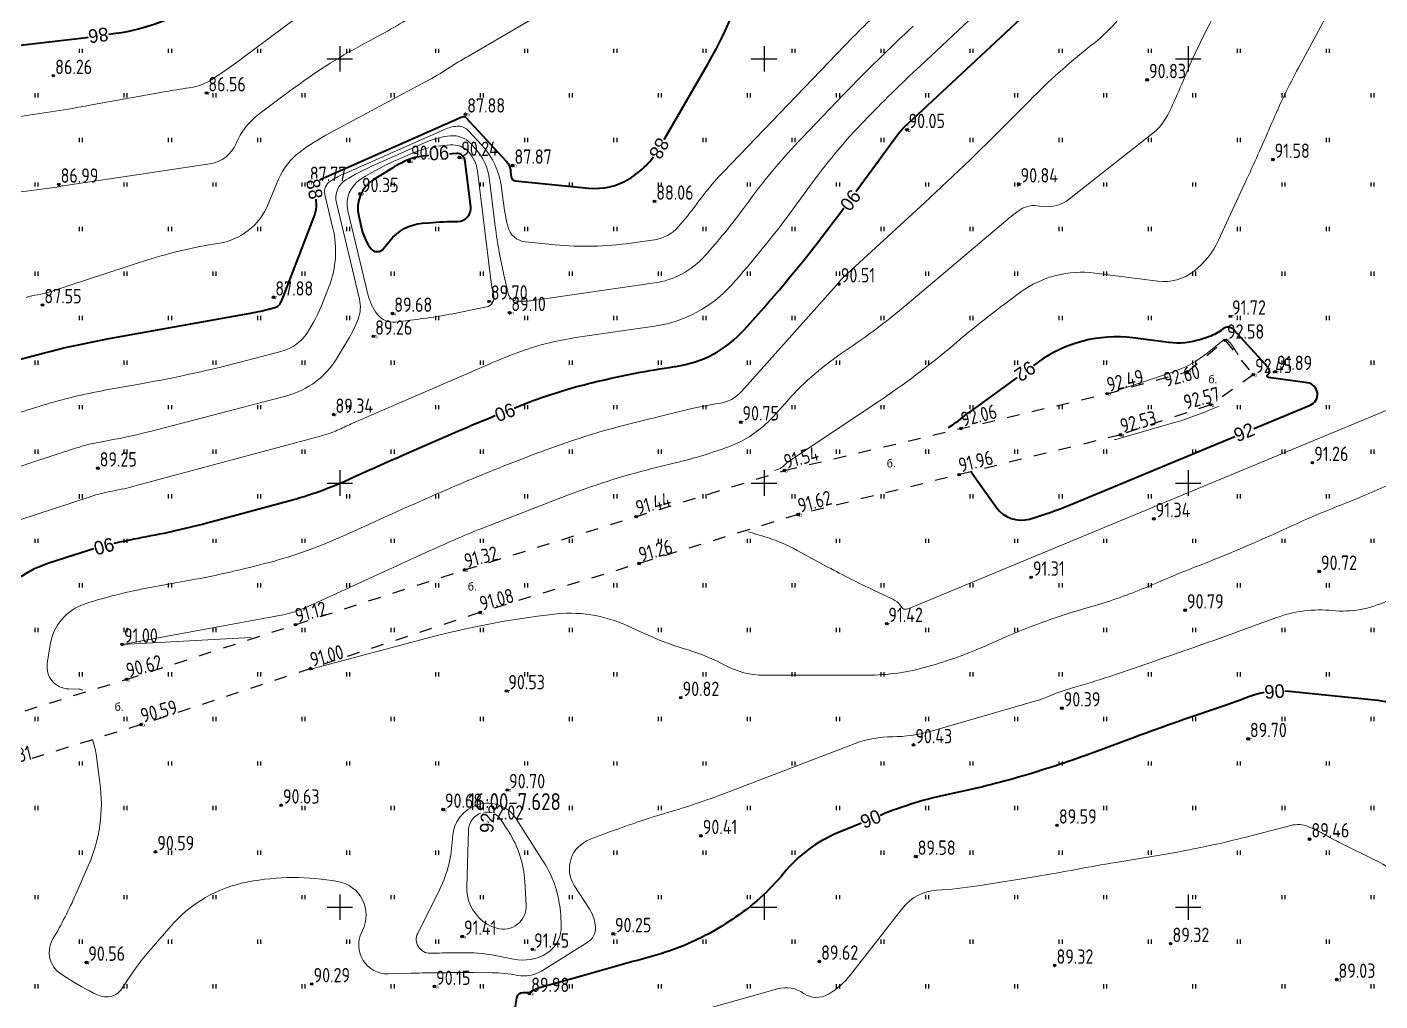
# Model space of a CAD drawing. Header units: metres. Extents: x 2284092 to 2335310, y 454860 to 483236.
# Drawn here: x 2284813.1 to 2284972.6, y 455289 to 455403.7 of the extents above; entities that cross this region are included whole.
import ezdxf
from ezdxf.enums import TextEntityAlignment as Align

# ---------------------------------------------------------------- set-up
doc = ezdxf.new("R2010")
doc.units = ezdxf.units.M
doc.header["$PDMODE"] = 32
doc.header["$PDSIZE"] = 0.3
doc.linetypes.add('ЛИНИЯ_1.5-1.5', pattern=[3, 1.5, -1.5])
for name, color, linetype in [('0 @ 0.5', 7, 'Continuous'), ('Eg.14_Ограждения', 7, 'Continuous'), ('Eg.14_Ограждения1', 7, 'Continuous'), ('LABELS', 254, 'Continuous'), ('P', 94, 'Continuous'), ('Pr', 7, 'Continuous'), ('T', 7, 'Continuous'), ('КОД', 7, 'Continuous')]:
    doc.layers.add(name, color=color, linetype=linetype)
doc.styles.add('pragmai.shx2', font='pragmai.shx', dxfattribs={"height": 1.6})
doc.styles.get("Standard").update_dxf_attribs({"font": 'eskdu.shx'})
doc.styles.add('БСАМ курсив малоконтрасный (Бм-431)', font='bm431.ttf')
doc.linetypes.add('ЛИНИЯ_СВЯЗИ', pattern='A,4.5,[133,ltypeshp.shx,S=0.2,R=0,X=-0.2,Y=0],1e-05,[133,ltypeshp.shx,S=0.15,R=0,X=-0.15,Y=0],1e-05,[133,ltypeshp.shx,S=0.1,R=0,X=-0.1,Y=0],1e-05,[133,ltypeshp.shx,S=0.05,R=0,X=-0.05,Y=0],4.5,-2', length=11.00003)

# ---------------------------------------------------------------- blocks, each defined once
blk = doc.blocks.new('Крест сетки')
at = {"color": 72, "linetype": 'Continuous'}
for p, q in [((-3, 0), (3, 0)), ((0, 3), (0, -3))]:
    blk.add_line(p, q, dxfattribs=at)
blk = doc.blocks.new('Штриховка Луговая растительность')
at = {"color": 3, "linetype": 'Continuous'}
for p, q in [((-0.4, 1), (-0.4, 0)), ((0.4, 0), (0.4, 1))]:
    blk.add_line(p, q, dxfattribs=at)

msp = doc.modelspace()

# ---------------------------------------------------------------- linework, layer by layer
at = {"linetype": 'ЛИНИЯ_1.5-1.5', "elevation": 92.58}
msp.add_lwpolyline([(2284954.36, 455366.82), (2284957.67, 455362.77), (2284952.64, 455359.23), (2284942.01, 455355.68), (2284904.02, 455346.29), (2284866.51, 455334.74), (2284826.56, 455321.53), (2284809.7, 455316.29), (2284780.85, 455309.25), (2284780.82, 455314.11), (2284807.15, 455321.4), (2284824.85, 455326.86), (2284864.7, 455339.76), (2284902.39, 455351.47), (2284940.43, 455360.53), (2284949.91, 455363.12), (2284954.36, 455366.82)], dxfattribs=at)
at = {"layer": 'Eg.14_Ограждения', "color": 42, "linetype": 'Continuous', "lineweight": 15, "ltscale": 0.5, "flags": 128}
for points, elevation in [([(2284993.12, 455527.16, 0), (2284998.27, 455531.3)], 85), ([(2285181.37, 455628.72, 0), (2285184.82, 455627.52)], 89.5), ([(2284773.48, 455375.5, 0), (2284774.12, 455375.55)], 86.5), ([(2284812.3, 455393.2, 0.009578), (2284820.54, 455394.52), (2284829.27, 455396.1, -0.009845), (2284832.24, 455396.58), (2284832.24, 455396.58, 0.112311), (2284834.99, 455397.62), (2284835.37, 455397.88, 0.014242), (2284838.6, 455400.15), (2284848.09, 455407.27, -0.03813)], 86.5), ([(2284819.69, 455325.59, 0.118734), (2284819.26, 455325.71), (2284818.02, 455325.74, -0.452097), (2284815.51, 455328.73), (2284815.84, 455330.91, -0.28309), (2284819.96, 455335.76), (2284819.96, 455335.76, -0.033681), (2284827.2, 455337.6), (2284832.36, 455338.54, 0.020404), (2284841.7, 455340.65), (2284841.7, 455340.65, 0.041313), (2284850.69, 455343.89), (2284854.15, 455345.46, -0.004458), (2284862.48, 455349.17), (2284862.48, 455349.17, -0.010529), (2284870.92, 455352.63), (2284872.79, 455353.35, -0.032453), (2284885.29, 455357.26), (2284891.5, 455358.77, -0.023836), (2284894.69, 455359.38), (2284894.69, 455359.38, 0.176417), (2284897.38, 455360.82), (2284908.5, 455373.27, 0.02369), (2284908.91, 455373.76), (2284908.91, 455373.76, -0.048309), (2284909.33, 455374.23), (2284918.91, 455383.04, 0.012382), (2284929.48, 455393.23), (2284931.32, 455395.1, -0.030358), (2284938.33, 455401.4), (2284938.91, 455401.86, 0.096593), (2284943.97, 455407.78)], 90.5), ([(2284802.72, 455383.08), (2284816.63, 455384.88, 0.046789), (2284817.01, 455384.97), (2284817.01, 455384.97, -0.042318), (2284817.38, 455385.05), (2284834.67, 455387.62, 0.263118), (2284837.77, 455390.03), (2284837.77, 455390.03, -0.133949), (2284840.45, 455393.47), (2284844.22, 455396.29, -0.03813), (2284852.67, 455401.68), (2284854.14, 455402.47, 0.020677), (2284859.92, 455405.87)], 87), ([(2284803.93, 455342.95), (2284820.57, 455348.39, -0.033682), (2284823.21, 455349.06), (2284823.21, 455349.06, 0.020404), (2284825.88, 455349.66), (2284847.98, 455355.61, 0.041312), (2284849.69, 455356.22), (2284849.69, 455356.22, -0.004458), (2284851.34, 455356.96), (2284867.34, 455363.91, -0.01053), (2284870.79, 455365.32), (2284870.79, 455365.32, -0.032453), (2284874.34, 455366.43), (2284874.54, 455366.48, -0.023836), (2284878.59, 455367.26), (2284887.07, 455368.48, 0.176418), (2284896.19, 455373.37), (2284896.19, 455373.37, 0.023689), (2284903.12, 455381.9), (2284905.8, 455385.55, -0.032814), (2284911.79, 455392.65), (2284911.79, 455392.65, -0.01356), (2284918.43, 455399.19), (2284925.41, 455405.69, 0.1192)], 89.5), ([(2284813, 455371.88, -0.049042), (2284814.4, 455372.2), (2284814.4, 455372.2, 0.046788), (2284815.8, 455372.52), (2284827.22, 455376.25, -0.042317), (2284835.61, 455378.23), (2284835.61, 455378.23, 0.263118), (2284841.55, 455382.86), (2284842.78, 455385.81, -0.13395), (2284845.26, 455389), (2284845.26, 455389, -0.03813), (2284848.79, 455391.25), (2284860.2, 455397.35, 0.020678), (2284862.69, 455398.82), (2284862.69, 455398.82, -0.011798), (2284865.16, 455400.33), (2284875.65, 455406.43, 0.31736)], 87.5), ([(2284953.46, 455405.79, 0.027247), (2284950.05, 455398.92), (2284949.24, 455397.01, -0.00697), (2284947.79, 455393.78), (2284947.79, 455393.78, -0.118206), (2284945.65, 455391.07), (2284936.01, 455383.48, -0.201005), (2284932.82, 455382.6), (2284932.21, 455382.68, 0.190754), (2284930.08, 455382.14), (2284930.08, 455382.14, 0.018614), (2284928.23, 455380.68), (2284916.83, 455371.05, -0.028377), (2284909.58, 455365.59), (2284909.58, 455365.59, 0.062118), (2284902.75, 455359.7), (2284901.02, 455357.78, -0.121743), (2284895.83, 455354.28), (2284895.83, 455354.28, -0.028411), (2284889.68, 455352.41), (2284887.46, 455351.87, 0.032453), (2284876.96, 455348.59), (2284867.13, 455344.8, 0.010529), (2284863.83, 455343.45), (2284863.83, 455343.45, 0.004458), (2284860.57, 455341.99), (2284845.89, 455335.3, -0.041312), (2284844.2, 455334.69), (2284844.2, 455334.69, -0.020405), (2284842.44, 455334.29), (2284824.35, 455330.98, 0.399823), (2284824.34, 455330.98), (2284824.34, 455330.98, 0.39137), (2284824.35, 455330.97), (2284839.5, 455331.78, -0.012203), (2284839.55, 455331.78, -0.012203)], 91), ([(2284967.19, 455406.73), (2284963, 455398.95, 0.022066), (2284959.86, 455392.44), (2284959.86, 455392.44, -0.00697), (2284956.91, 455385.84), (2284953.57, 455378.62, -0.118206), (2284950.69, 455374.97), (2284950.69, 455374.97, -0.201005), (2284946.43, 455373.8), (2284938.98, 455374.75, 0.190754), (2284930.27, 455372.52), (2284930.27, 455372.52, 0.018614), (2284922.67, 455366.57), (2284922.18, 455366.15, -0.028377), (2284913.46, 455359.59), (2284903, 455352.62, 0.062118), (2284902.38, 455352.08), (2284902.38, 455352.08, -0.121743), (2284901.72, 455351.64), (2284901.24, 455351.46)], 91.5), ([(2284794.32, 455346.05), (2284816.9, 455353.48, -0.005056), (2284819.29, 455354.24), (2284819.29, 455354.24, -0.030004), (2284821.73, 455354.83), (2284822.89, 455355.04, 0.019422), (2284827.64, 455356.09), (2284843.74, 455360.29, 0.19676), (2284849.66, 455364.74), (2284851.08, 455367.11, 0.042705), (2284852.15, 455369.32), (2284852.15, 455369.32, 0.151774), (2284852.31, 455371.66), (2284849.59, 455383.04, -0.323984), (2284850.69, 455385.72), (2284850.69, 455385.72, -0.034168), (2284853.85, 455387.38), (2284860.33, 455390.24, -0.083173), (2284863.05, 455390.93), (2284863.05, 455390.93, -0.2318), (2284865.42, 455390.01), (2284865.92, 455389.46, -0.156799), (2284867.64, 455385.74), (2284868.27, 455380.6, 0.026405), (2284869.33, 455374.54), (2284869.84, 455372.35, 0.321851), (2284870.86, 455371.45), (2284870.86, 455371.45, 0.060328), (2284872.52, 455371.49), (2284887.07, 455373.58, 0.176418), (2284893.03, 455376.77), (2284893.03, 455376.77, 0.023689), (2284897.56, 455382.35), (2284898.27, 455383.32, -0.032814), (2284904.44, 455390.64), (2284909.42, 455395.82, -0.01356), (2284917.59, 455403.86)], 89), ([(2284807.87, 455356.9, -0.005056), (2284815, 455359.17), (2284815, 455359.17, -0.030004), (2284822.26, 455360.93), (2284826.58, 455361.7, 0.019422), (2284839.01, 455364.44), (2284843.04, 455365.49, 0.196761), (2284846.31, 455367.94), (2284846.31, 455367.94, 0.042705), (2284848.23, 455371.9), (2284848.73, 455373.19, 0.151774), (2284849.18, 455380.02), (2284848.23, 455384, -0.323984), (2284848.89, 455385.59), (2284848.89, 455385.59, -0.034168), (2284850.76, 455386.57), (2284862.32, 455391.68, -0.083173), (2284863.83, 455392.06), (2284863.83, 455392.06, -0.2318), (2284865.14, 455391.55), (2284866.74, 455389.81, -0.156799), (2284869.05, 455384.8), (2284869.2, 455383.63, 0.026404), (2284869.79, 455380.26), (2284869.79, 455380.26, 0.321852), (2284871.88, 455378.42), (2284875.37, 455378.08, 0.060328), (2284884.29, 455378.28), (2284887.07, 455378.68, 0.176417), (2284889.87, 455380.18), (2284889.87, 455380.18, 0.02369), (2284892, 455382.8), (2284892.33, 455383.26, -0.032814), (2284895.23, 455386.7), (2284910.48, 455402.54, -0.01356), (2284913.13, 455405.16)], 88.5), ([(2284941.63, 455360.88, -0.028408), (2284941.76, 455360.94), (2284948.04, 455363.03, 0.091459), (2284952.44, 455365.47), (2284954.04, 455366.78, -0.39957), (2284954.75, 455366.73), (2284954.75, 455366.73, -0.039545), (2284955.35, 455365.96), (2284955.9, 455365.12)], 92.5), ([(2284898.17, 455344.24, -0.002543), (2284899.87, 455343.74), (2284899.87, 455343.74, -0.051425), (2284903.91, 455342.06), (2284907.53, 455340.1, 0.014292), (2284912.97, 455337.35), (2284915.17, 455336.32, -0.129026), (2284916.09, 455335.55), (2284916.25, 455335.33, 0.317971), (2284916.79, 455335.14), (2284916.79, 455335.14, 0.028558), (2284917.46, 455335.37), (2284981.19, 455361.81, 0.765072)], 91.5), ([(2284953.67, 455359.06), (2284952.49, 455358.57, -0.028557), (2284948.13, 455357.05), (2284941.48, 455355.15, -0.139637), (2284941.31, 455355.14)], 92.5), ([(2284846.76, 455328, -0.338624), (2284846.86, 455328.13), (2284860.74, 455331.82, -0.03221), (2284873.31, 455334.3), (2284875.02, 455334.52, -0.142245), (2284883.92, 455333.16), (2284885.72, 455332.33, 0.035988), (2284890.76, 455330.41), (2284891.05, 455330.32, -0.051425), (2284895.45, 455328.5), (2284895.45, 455328.5, 0.124606), (2284899.96, 455327.35), (2284912.13, 455327.35, 0.070335), (2284919.32, 455328.36), (2284919.32, 455328.36, 0.03355), (2284926.21, 455330.85), (2284928.08, 455331.68, -0.032278), (2284937.54, 455335.13), (2284939.32, 455335.66, 0.030491), (2284945.31, 455337.82), (2284945.31, 455337.82, -0.007928), (2284951.21, 455340.26), (2284952.42, 455340.73, 0.013549), (2284960.69, 455344.26), (2284962.14, 455344.92, -0.014276), (2284967.99, 455347.4), (2284967.99, 455347.4, 0.013753), (2284973.83, 455349.88)], 91), ([(2284973.43, 455336.11, -0.13856), (2284967.01, 455334.97), (2284967.01, 455334.97, 0.113299), (2284960.46, 455334.15), (2284957.64, 455333.12, -0.005165), (2284945.59, 455328.86), (2284941.3, 455327.4, -0.011005), (2284936.89, 455326), (2284935.62, 455325.62, 0.032278), (2284933.77, 455324.95), (2284933.77, 455324.95, -0.03355), (2284931.92, 455324.28), (2284919.6, 455320.73, -0.070336), (2284915.13, 455320.1), (2284915.13, 455320.1, 0.091544), (2284910.73, 455319.29), (2284895.32, 455313.4, -0.019858), (2284888.62, 455311.15), (2284888.62, 455311.15, 0.018454), (2284881.92, 455308.91), (2284879.44, 455307.98, 0.476503), (2284877.63, 455302.58), (2284879.45, 455299.73, -0.128154), (2284880.13, 455297.62), (2284880.13, 455297.62, -0.274599), (2284879.22, 455295.87), (2284873.76, 455292.48, -0.190718), (2284870.95, 455291.97), (2284870.95, 455291.97, 0.048433), (2284867.91, 455292.28), (2284865.75, 455292.29, 0.007163), (2284858.37, 455292.22), (2284855.68, 455292.15, -0.564984), (2284852.57, 455297.05), (2284852.67, 455297.26, 0.500285), (2284849.76, 455303.04), (2284849.76, 455303.04, 0.091977), (2284839.14, 455302.98), (2284839.07, 455302.96, 0.168212), (2284830.1, 455297.79), (2284827.49, 455294.79, 0.04167), (2284824.61, 455290.85), (2284824.43, 455290.56, -0.38386), (2284821.43, 455289.66), (2284821.43, 455289.66, -0.032701), (2284817.76, 455291.71), (2284817.1, 455292.13, -0.401508), (2284816.14, 455296.19), (2284816.18, 455296.27, 0.02918), (2284818.88, 455301.55), (2284820.34, 455304.88, 0.138295), (2284821.71, 455314.7), (2284821.26, 455318.03, 0.054897), (2284820.83, 455319.74, 0.054897)], 90.5), ([(2284979.3, 455299.1, 0.132333), (2284971.82, 455305.66), (2284968.24, 455307.42, -0.016037), (2284966.2, 455308.5), (2284966.15, 455308.53, 0.032882), (2284964.18, 455309.49), (2284964.18, 455309.49, 0.162511), (2284962.09, 455309.64), (2284957.69, 455308.49, -0.022677), (2284946.65, 455306.14), (2284941.46, 455305.28, 0.00569), (2284936.78, 455304.45), (2284936.78, 455304.45, -0.007084), (2284932.1, 455303.63), (2284925.21, 455302.53, -0.025174), (2284920.34, 455302), (2284920.34, 455302, 0.21537), (2284916.37, 455299.92), (2284910.2, 455292.04, -0.093507), (2284907.6, 455289.76), (2284907.56, 455289.74, -0.294281), (2284904.67, 455289.85), (2284904.67, 455289.85, 0.225241), (2284901.6, 455290.37), (2284887.24, 455286.32, -0.000273)], 89.5)]:
    msp.add_lwpolyline(points, format="xyb", dxfattribs=dict(at, elevation=elevation))
at = {"layer": 'Eg.14_Ограждения', "color": 42, "linetype": 'Continuous', "lineweight": 40, "ltscale": 0.5, "flags": 128}
for points, elevation in [([(2285149.03, 455344.01, 0), (2285143.48, 455347.36)], 92), ([(2285173.89, 455628.54, 0), (2285177.8, 455627.17)], 90), ([(2284765.29, 455326.01, -0.000001), (2284763.78, 455328.74)], 86), ([(2284810.71, 455364.1, -0.030004), (2284822.79, 455367.02), (2284839.22, 455369.97, 0.019422), (2284841.57, 455370.49), (2284842.33, 455370.69, 0.196761), (2284842.95, 455371.15), (2284842.95, 455371.15, 0.042705), (2284843.32, 455371.9), (2284846.94, 455381.3, 0.151774), (2284847.11, 455383.94), (2284846.87, 455384.96, -0.323985), (2284847.08, 455385.46), (2284847.08, 455385.46, -0.034168), (2284847.67, 455385.77), (2284864.31, 455393.12, -0.083173), (2284864.6, 455393.2), (2284864.6, 455393.2, -0.231801), (2284864.86, 455393.1), (2284869.63, 455387.91, -0.156799), (2284870.1, 455386.9), (2284870.12, 455386.66, 0.026403), (2284870.24, 455385.99), (2284870.24, 455385.99, 0.321853), (2284870.67, 455385.62), (2284879.3, 455384.77, 0.162165), (2284884.11, 455385.86), (2284884.11, 455385.86, 0.126246), (2284887.63, 455389.46), (2284893.41, 455399.46, 0.078349), (2284898.92, 455413.79)], 88), ([(2284807.35, 455330.83, -0.28309), (2284815.59, 455340.55), (2284818.77, 455341.59, -0.033682), (2284826.75, 455343.61), (2284826.75, 455343.61, 0.020404), (2284834.8, 455345.43), (2284843.98, 455347.9, 0.041313), (2284851, 455350.42), (2284851, 455350.42, -0.004458), (2284857.84, 455353.47), (2284863.99, 455356.14, -0.010529), (2284871.79, 455359.34), (2284871.79, 455359.34, -0.032453), (2284879.81, 455361.85), (2284880.26, 455361.95, -0.023836), (2284889.44, 455363.72), (2284889.61, 455363.75, 0.176418), (2284897.64, 455368.05), (2284899.35, 455369.96, 0.023689), (2284908.68, 455381.46), (2284915.74, 455391.04, -0.032814), (2284916.33, 455391.74), (2284916.33, 455391.74, -0.01356), (2284916.99, 455392.39), (2284935.37, 455409.53, 0.1192)], 90), ([(2284809.98, 455401.23, -0.014227), (2284815.39, 455401.96), (2284815.39, 455401.96, 0.008376), (2284820.82, 455402.62), (2284823.6, 455403.01, 0.112311), (2284833.71, 455406.85)], 86), ([(2284924.4, 455351.33), (2284925.05, 455350.42), (2284927.39, 455347.13, 0.317972), (2284931.3, 455345.76, 0.028557), (2284936.09, 455347.44), (2284964.39, 455359.18, 0.765072), (2284964.05, 455361.81), (2284959.48, 455362.43, -0.666098), (2284959.39, 455362.78), (2284959.44, 455362.82, 0.392307), (2284959.54, 455363.38), (2284959.54, 455363.38, 0.039544), (2284959.06, 455364), (2284955.39, 455368.04, 0.39957), (2284954.05, 455368.14), (2284954.05, 455368.14, -0.09146), (2284952.45, 455367.25), (2284951.49, 455366.93, -0.112854), (2284947.72, 455366.56), (2284943.49, 455367.1, 0.190754), (2284932.31, 455364.24), (2284924.09, 455358.29, 0.018615), (2284923.12, 455357.53), (2284923.12, 455357.53, -0.028378), (2284922.14, 455356.79), (2284921.69, 455356.49)], 92), ([(2284975.32, 455323.56, 0.072223), (2284971.96, 455324.4), (2284961.92, 455325.42, 0.113299), (2284957.28, 455324.83), (2284957.28, 455324.83, -0.005165), (2284952.76, 455323.24), (2284951.26, 455322.72, 0.006443), (2284943.75, 455320.05), (2284938.98, 455318.28, -0.017694), (2284930.59, 455315.5), (2284930.54, 455315.48, -0.020441), (2284922.05, 455313.37), (2284922.05, 455313.37, 0.046728), (2284913.71, 455310.83), (2284908.77, 455308.8, 0.125117), (2284902.33, 455304.02), (2284902.33, 455304.02, -0.07823), (2284896.25, 455298.57), (2284895.5, 455298.08, -0.075195), (2284887.28, 455294.36), (2284887.28, 455294.36, -0.000273), (2284878.5, 455291.88), (2284873.54, 455290.49, 0.07065), (2284872.72, 455290.13), (2284872.39, 455289.93, -0.190731), (2284872.28, 455289.91), (2284872.28, 455289.91, 0.048445), (2284872.16, 455289.92), (2284871.57, 455289.92, 0.364931), (2284870.82, 455289.29), (2284870.61, 455288.11, -0.066329)], 90)]:
    msp.add_lwpolyline(points, format="xyb", dxfattribs=dict(at, elevation=elevation))
at = {"layer": 'Eg.14_Ограждения', "color": 42, "linetype": 'Continuous', "lineweight": 15, "ltscale": 0.5, "flags": 128}
for points, elevation in [([(2284850.94, 455382.08, -0.323985), (2284852.5, 455385.84), (2284852.5, 455385.84, -0.034168), (2284856.94, 455388.18), (2284858.35, 455388.8, -0.083173), (2284862.27, 455389.8), (2284863.03, 455389.86, -0.2318), (2284865.18, 455389.02), (2284865.18, 455389.02, -0.1568), (2284866.21, 455386.8), (2284867.74, 455374.26, 0.026405), (2284868.13, 455372.06), (2284868.13, 455372.06, -0.422015), (2284867.28, 455370.75), (2284864.47, 455370.18, -0.020534), (2284858.32, 455369.19), (2284856.55, 455368.98, -0.266716), (2284854.41, 455369.89), (2284854.41, 455369.89, -0.103281), (2284853.29, 455372.27)], 89.5), ([(2284861.7, 455294.6, -0.007162), (2284865.02, 455294.64), (2284865.02, 455294.64, -0.048433), (2284868.3, 455294.3), (2284870.47, 455293.87, 0.190718), (2284874.4, 455294.58), (2284874.4, 455294.58, 0.274599), (2284876.1, 455297.86), (2284876.03, 455299.1, 0.128154), (2284874.01, 455305.35), (2284870.78, 455310.43, 0.33822), (2284866.26, 455312.09), (2284866.26, 455312.09, 0.319728), (2284863.27, 455308.16), (2284863.26, 455308.06, -0.107842), (2284861.77, 455302.14), (2284859.17, 455296.92, 0.564984), (2284860.67, 455294.58)], 91), ([(2284864.96, 455302.41, 0.341874), (2284868.5, 455297.52), (2284868.5, 455297.52, 0.518478), (2284871.95, 455300.26), (2284871.79, 455303.03, 0.128154), (2284869.9, 455308.9), (2284869.02, 455310.28, 0.338221), (2284866.71, 455311.13), (2284866.71, 455311.13, 0.319728), (2284865.17, 455309.12)], 91.5)]:
    msp.add_lwpolyline(points, format="xyb", close=True, dxfattribs=dict(at, elevation=elevation))
at = {"layer": 'Eg.14_Ограждения', "color": 42, "linetype": 'Continuous', "lineweight": 40, "ltscale": 0.5, "flags": 128}
for points, elevation in [([(2284855.87, 455378.54, -0.208706), (2284859.73, 455380.62), (2284860.5, 455380.68, -0.017653), (2284863.92, 455380.84), (2284863.92, 455380.84, 0.446838), (2284865.43, 455382.56), (2284864.78, 455387.86, 0.156797), (2284864.45, 455388.58), (2284864.45, 455388.58, 0.231802), (2284863.75, 455388.86), (2284859.77, 455388.52, 0.083173), (2284857.94, 455388.06), (2284857.94, 455388.06, 0.034168), (2284856.25, 455387.17), (2284854.01, 455385.79, 0.323985), (2284852.22, 455381.46), (2284852.6, 455379.86, 0.103283), (2284853.64, 455377.66), (2284853.64, 455377.66, 0.492092), (2284855.16, 455377.64)], 90), ([(2284867.07, 455309.76, 0.341879), (2284867.24, 455309.53), (2284867.24, 455309.53, 0.518485), (2284867.4, 455309.66), (2284867.39, 455309.79, 0.128147), (2284867.3, 455310.07), (2284867.26, 455310.13, 0.338225), (2284867.15, 455310.17), (2284867.15, 455310.17, 0.319721), (2284867.08, 455310.08)], 92)]:
    msp.add_lwpolyline(points, format="xyb", close=True, dxfattribs=dict(at, elevation=elevation))
at = {"layer": 'Eg.14_Ограждения', "color": 42, "linetype": 'Continuous', "lineweight": 15, "ltscale": 0.5, "elevation": 91, "flags": 128}
msp.add_lwpolyline([(2284846.76, 455328), (2284846.76, 455328)], close=True, dxfattribs=at)
at = {"layer": 'P'}
for p in [(2284834.27, 455395.97, 86.56), (2284864.79, 455393.47, 87.88), (2284916.83, 455391.64, 90.06), (2284858.17, 455387.9, 90.23), (2284864.09, 455388.37, 90.24), (2284870.36, 455387.43, 87.87), (2284846.24, 455385.4, 87.77), (2284930.02, 455385.23, 90.84), (2284852.39, 455384.09, 90.35), (2284887.07, 455383.2, 88.06), (2284842.17, 455371.9, 87.88), (2284856.19, 455369.98, 89.68), (2284867.58, 455371.42, 89.7), (2284870, 455370.07, 89.1), (2284954.96, 455369.65, 91.72), (2284853.94, 455367.29, 89.26), (2284954.37, 455366.82, 92.58), (2284949.91, 455363.12, 92.6), (2284957.67, 455362.77, 92.45), (2284960.25, 455363.12, 91.89), (2284940.43, 455360.53, 92.49), (2284952.64, 455359.23, 92.57), (2284849.26, 455358.07, 89.34), (2284897.25, 455357.18, 90.75), (2284942.01, 455355.68, 92.53), (2284902.39, 455351.47, 91.54), (2284904.02, 455346.29, 91.62), (2284864.7, 455339.76, 91.32), (2284866.51, 455334.74, 91.08), (2284914.45, 455333.42, 91.42), (2284824.34, 455330.98, 91), (2284824.85, 455326.86, 90.62), (2284869.64, 455325.49, 90.53), (2284826.56, 455321.53, 90.59), (2284957.06, 455319.85, 89.7), (2284869.73, 455313.82, 90.7), (2284862.18, 455311.52, 90.68), (2284867.18, 455310.13, 92.03), (2284917.9, 455305.98, 89.58), (2284882.21, 455296.86, 90.25), (2284864.42, 455296.55, 91.41), (2284872.68, 455295.03, 91.45), (2284820.12, 455293.49, 90.56), (2284861.14, 455290.65, 90.15), (2284967.5, 455291.48, 89.03), (2284872.33, 455289.82, 89.98)]:
    msp.add_point(p, dxfattribs=at)
at = {"layer": 'Pr'}
for p in [(2284816.22, 455398.02, 86.26), (2284945.17, 455397.52, 90.83), (2284959.99, 455388.13, 91.58), (2284816.86, 455385.2, 86.99), (2284908.84, 455373.45, 90.51), (2284814.94, 455370.99, 87.55), (2284923.24, 455356.44, 92.06), (2284821.46, 455351.75, 89.25), (2284923.01, 455350.99, 91.96), (2284964.64, 455352.4, 91.26), (2284884.92, 455346.04, 91.44), (2284945.95, 455345.78, 91.34), (2284885.27, 455340.52, 91.26), (2284931.48, 455338.88, 91.31), (2284965.45, 455339.57, 90.72), (2284949.64, 455335.01, 90.8), (2284844.77, 455333.31, 91.12), (2284846.54, 455328.13, 91), (2284890.18, 455324.7, 90.82), (2284935.11, 455323.47, 90.39), (2284917.62, 455319.13, 90.43), (2284843.07, 455312.02, 90.63), (2284934.54, 455309.66, 89.59), (2284892.56, 455308.42, 90.41), (2284964.31, 455308.03, 89.46), (2284828.26, 455306.52, 90.59), (2284947.93, 455295.7, 89.32), (2284906.52, 455293.61, 89.61), (2284934.26, 455293.14, 89.32), (2284846.68, 455290.95, 90.29)]:
    msp.add_point(p, dxfattribs=at)

# ---------------------------------------------------------------- block references
at = {"layer": '0 @ 0.5', "linetype": 'Continuous', "xscale": 0.5, "yscale": 0.5, "zscale": 0.5}
for p in [(2284829.97, 455400.69), (2284840.47, 455400.69), (2284850.97, 455400.69), (2284861.47, 455400.69), (2284871.97, 455400.69), (2284882.47, 455400.69), (2284892.97, 455400.69), (2284903.47, 455400.69), (2284913.97, 455400.69), (2284924.47, 455400.69), (2284934.97, 455400.69), (2284945.47, 455400.69), (2284955.97, 455400.69), (2284966.47, 455400.69), (2284814.22, 455395.44), (2284824.72, 455395.44), (2284835.22, 455395.44), (2284845.72, 455395.44), (2284856.22, 455395.44), (2284866.72, 455395.44), (2284877.22, 455395.44), (2284887.72, 455395.44), (2284898.22, 455395.44), (2284908.72, 455395.44), (2284919.22, 455395.44), (2284929.72, 455395.44), (2284940.22, 455395.44), (2284950.72, 455395.44), (2284961.22, 455395.44), (2284971.72, 455395.44), (2284819.47, 455390.19), (2284829.97, 455390.19), (2284840.47, 455390.19), (2284850.97, 455390.19), (2284871.97, 455390.19), (2284882.47, 455390.19), (2284892.97, 455390.19), (2284903.47, 455390.19), (2284913.97, 455390.19), (2284924.47, 455390.19), (2284934.97, 455390.19), (2284945.47, 455390.19), (2284955.97, 455390.19), (2284966.47, 455390.19), (2284814.22, 455384.94), (2284824.72, 455384.94), (2284835.22, 455384.94), (2284856.22, 455384.94), (2284866.72, 455384.94), (2284877.22, 455384.94), (2284887.72, 455384.94), (2284898.22, 455384.94), (2284919.22, 455384.94), (2284929.72, 455384.94), (2284940.22, 455384.94), (2284950.72, 455384.94), (2284961.22, 455384.94), (2284971.72, 455384.94), (2284819.47, 455379.69), (2284829.97, 455379.69), (2284840.47, 455379.69), (2284850.97, 455379.69), (2284861.47, 455379.69), (2284871.97, 455379.69), (2284882.47, 455379.69), (2284892.97, 455379.69), (2284903.47, 455379.69), (2284913.97, 455379.69), (2284924.47, 455379.69), (2284934.97, 455379.69), (2284945.47, 455379.69), (2284955.97, 455379.69), (2284966.47, 455379.69), (2284814.22, 455374.44), (2284824.72, 455374.44), (2284835.22, 455374.44), (2284845.72, 455374.44), (2284856.22, 455374.44), (2284866.72, 455374.44), (2284877.22, 455374.44), (2284887.72, 455374.44), (2284898.22, 455374.44), (2284908.72, 455374.44), (2284919.22, 455374.44), (2284929.72, 455374.44), (2284940.22, 455374.44), (2284950.72, 455374.44), (2284961.22, 455374.44), (2284971.72, 455374.44), (2284819.47, 455369.19), (2284829.97, 455369.19), (2284840.47, 455369.19), (2284850.97, 455369.19), (2284861.47, 455369.19), (2284871.97, 455369.19), (2284882.47, 455369.19), (2284892.97, 455369.19), (2284903.47, 455369.19), (2284913.97, 455369.19), (2284924.47, 455369.19), (2284934.97, 455369.19), (2284945.47, 455369.19), (2284955.97, 455369.19), (2284966.47, 455369.19), (2284814.22, 455363.94), (2284824.72, 455363.94), (2284835.22, 455363.94), (2284845.72, 455363.94), (2284856.22, 455363.94), (2284866.72, 455363.94), (2284877.22, 455363.94), (2284887.72, 455363.94), (2284898.22, 455363.94), (2284908.72, 455363.94), (2284919.22, 455363.94), (2284940.22, 455363.94), (2284950.72, 455363.94), (2284961.22, 455363.94), (2284971.72, 455363.94), (2284819.47, 455358.69), (2284829.97, 455358.69), (2284840.47, 455358.69), (2284850.97, 455358.69), (2284861.47, 455358.69), (2284871.97, 455358.69), (2284882.47, 455358.69), (2284892.97, 455358.69), (2284903.47, 455358.69), (2284913.97, 455358.69), (2284924.47, 455358.69), (2284934.97, 455358.69), (2284945.47, 455358.69), (2284955.97, 455358.69), (2284966.47, 455358.69), (2284814.22, 455353.44), (2284824.72, 455353.44), (2284835.22, 455353.44), (2284845.72, 455353.44), (2284856.22, 455353.44), (2284866.72, 455353.44), (2284877.22, 455353.44), (2284887.72, 455353.44), (2284898.22, 455353.44), (2284908.72, 455353.44), (2284919.22, 455353.44), (2284929.72, 455353.44), (2284940.22, 455353.44), (2284950.72, 455353.44), (2284961.22, 455353.44), (2284971.72, 455353.44), (2284819.47, 455348.19), (2284829.97, 455348.19), (2284840.47, 455348.19), (2284850.97, 455348.19), (2284861.47, 455348.19), (2284871.97, 455348.19), (2284882.47, 455348.19), (2284892.97, 455348.19), (2284903.47, 455348.19), (2284913.97, 455348.19), (2284924.47, 455348.19), (2284934.97, 455348.19), (2284945.47, 455348.19), (2284955.97, 455348.19), (2284966.47, 455348.19), (2284814.22, 455342.94), (2284824.72, 455342.94), (2284835.22, 455342.94), (2284845.72, 455342.94), (2284856.22, 455342.94), (2284866.72, 455342.94), (2284877.22, 455342.94), (2284887.72, 455342.94), (2284898.22, 455342.94), (2284908.72, 455342.94), (2284919.22, 455342.94), (2284929.72, 455342.94), (2284940.22, 455342.94), (2284950.72, 455342.94), (2284961.22, 455342.94), (2284971.72, 455342.94), (2284819.47, 455337.69), (2284829.97, 455337.69), (2284840.47, 455337.69), (2284850.97, 455337.69), (2284861.47, 455337.69), (2284871.97, 455337.69), (2284882.47, 455337.69), (2284892.97, 455337.69), (2284903.47, 455337.69), (2284913.97, 455337.69), (2284924.47, 455337.69), (2284934.97, 455337.69), (2284945.47, 455337.69), (2284955.97, 455337.69), (2284966.47, 455337.69), (2284814.22, 455332.44), (2284824.72, 455332.44), (2284835.22, 455332.44), (2284845.72, 455332.44), (2284856.22, 455332.44), (2284866.72, 455332.44), (2284877.22, 455332.44), (2284887.72, 455332.44), (2284898.22, 455332.44), (2284908.72, 455332.44), (2284919.22, 455332.44), (2284929.72, 455332.44), (2284940.22, 455332.44), (2284950.72, 455332.44), (2284961.22, 455332.44), (2284971.72, 455332.44), (2284819.47, 455327.19), (2284829.97, 455327.19), (2284840.47, 455327.19), (2284850.97, 455327.19), (2284861.47, 455327.19), (2284871.97, 455327.19), (2284882.47, 455327.19), (2284892.97, 455327.19), (2284903.47, 455327.19), (2284913.97, 455327.19), (2284924.47, 455327.19), (2284934.97, 455327.19), (2284945.47, 455327.19), (2284955.97, 455327.19), (2284966.47, 455327.19), (2284814.22, 455321.94), (2284824.72, 455321.94), (2284835.22, 455321.94), (2284845.72, 455321.94), (2284856.22, 455321.94), (2284866.72, 455321.94), (2284877.22, 455321.94), (2284887.72, 455321.94), (2284898.22, 455321.94), (2284908.72, 455321.94), (2284919.22, 455321.94), (2284929.72, 455321.94), (2284940.22, 455321.94), (2284950.72, 455321.94), (2284961.22, 455321.94), (2284971.72, 455321.94), (2284819.47, 455316.69), (2284829.97, 455316.69), (2284840.47, 455316.69), (2284850.97, 455316.69), (2284861.47, 455316.69), (2284871.97, 455316.69), (2284882.47, 455316.69), (2284892.97, 455316.69), (2284903.47, 455316.69), (2284913.97, 455316.69), (2284924.47, 455316.69), (2284934.97, 455316.69), (2284945.47, 455316.69), (2284955.97, 455316.69), (2284966.47, 455316.69), (2284814.22, 455311.44), (2284824.72, 455311.44), (2284835.22, 455311.44), (2284845.72, 455311.44), (2284856.22, 455311.44), (2284877.22, 455311.44), (2284887.72, 455311.44), (2284898.22, 455311.44), (2284908.72, 455311.44), (2284919.22, 455311.44), (2284929.72, 455311.44), (2284940.22, 455311.44), (2284950.72, 455311.44), (2284961.22, 455311.44), (2284971.72, 455311.44), (2284819.47, 455306.19), (2284829.97, 455306.19), (2284840.47, 455306.19), (2284850.97, 455306.19), (2284861.47, 455306.19), (2284871.97, 455306.19), (2284882.47, 455306.19), (2284892.97, 455306.19), (2284903.47, 455306.19), (2284913.97, 455306.19), (2284924.47, 455306.19), (2284934.97, 455306.19), (2284945.47, 455306.19), (2284955.97, 455306.19), (2284966.47, 455306.19), (2284814.22, 455300.94), (2284824.72, 455300.94), (2284835.22, 455300.94), (2284845.72, 455300.94), (2284856.22, 455300.94), (2284866.72, 455300.94), (2284877.22, 455300.94), (2284887.72, 455300.94), (2284898.22, 455300.94), (2284908.72, 455300.94), (2284919.22, 455300.94), (2284929.72, 455300.94), (2284940.22, 455300.94), (2284950.72, 455300.94), (2284961.22, 455300.94), (2284971.72, 455300.94), (2284819.47, 455295.69), (2284829.97, 455295.69), (2284840.47, 455295.69), (2284850.97, 455295.69), (2284861.47, 455295.69), (2284871.97, 455295.69), (2284882.47, 455295.69), (2284892.97, 455295.69), (2284903.47, 455295.69), (2284913.97, 455295.69), (2284924.47, 455295.69), (2284934.97, 455295.69), (2284945.47, 455295.69), (2284955.97, 455295.69), (2284966.47, 455295.69), (2284814.22, 455290.44), (2284824.72, 455290.44), (2284835.22, 455290.44), (2284845.72, 455290.44), (2284856.22, 455290.44), (2284866.72, 455290.44), (2284877.22, 455290.44), (2284887.72, 455290.44), (2284898.22, 455290.44), (2284908.72, 455290.44), (2284919.22, 455290.44), (2284929.72, 455290.44), (2284940.22, 455290.44), (2284950.72, 455290.44), (2284961.22, 455290.44), (2284971.72, 455290.44)]:
    msp.add_blockref('Штриховка Луговая растительность', p, dxfattribs=at)
at = {"layer": '0 @ 0.5', "linetype": 'ЛИНИЯ_1.5-1.5', "xscale": 0.5, "yscale": 0.5, "zscale": 0.5}
for p in [(2284850, 455400), (2284900, 455400), (2284950, 455400), (2284850, 455350), (2284900, 455350), (2284950, 455350), (2284850, 455300), (2284900, 455300), (2284950, 455300)]:
    msp.add_blockref('Крест сетки', p, dxfattribs=at)

# ---------------------------------------------------------------- texts
at = {"linetype": 'ЛИНИЯ_СВЯЗИ', "style": 'БСАМ курсив малоконтрасный (Бм-431)'}
for p in [(2284952.38, 455361.75), (2284914.47, 455351.85), (2284865.08, 455337.32), (2284823.45, 455323.14)]:
    msp.add_text('б.', height=0.943, rotation=1.2725, dxfattribs=at).set_placement(p)
at = {"layer": 'T'}
for s, p in [('86.26', (2284816.44, 455398.2, 86.26)), ('90.83', (2284945.39, 455397.71, 90.83)), ('86.56', (2284834.49, 455396.16, 86.56)), ('87.88', (2284865.01, 455393.66, 87.88)), ('90.05', (2284917.04, 455391.83, 90.06)), ('90.23', (2284858.39, 455388.09, 90.23)), ('90.24', (2284864.31, 455388.56, 90.24)), ('87.87', (2284870.58, 455387.62, 87.87)), ('91.58', (2284960.2, 455388.32, 91.58)), ('86.99', (2284817.08, 455385.39, 86.99)), ('87.77', (2284846.46, 455385.59, 87.77)), ('90.84', (2284930.24, 455385.42, 90.84)), ('90.35', (2284852.61, 455384.28, 90.35)), ('88.06', (2284887.29, 455383.39, 88.06)), ('90.51', (2284909.06, 455373.64, 90.51)), ('87.88', (2284842.39, 455372.09, 87.88)), ('89.70', (2284867.79, 455371.61, 89.7)), ('87.55', (2284815.16, 455371.18, 87.55)), ('89.68', (2284856.41, 455370.17, 89.68)), ('89.10', (2284870.21, 455370.26, 89.1)), ('91.72', (2284955.17, 455369.84, 91.72)), ('89.26', (2284854.16, 455367.48, 89.26)), ('92.58', (2284954.58, 455367.01, 92.58)), ('92.45', (2284957.89, 455362.96, 92.45)), ('91.89', (2284960.47, 455363.31, 91.89)), ('89.34', (2284849.48, 455358.26, 89.34)), ('90.75', (2284897.46, 455357.37, 90.75)), ('91.26', (2284964.86, 455352.59, 91.26)), ('89.25', (2284821.68, 455351.94, 89.25)), ('91.34', (2284946.17, 455345.97, 91.34)), ('90.72', (2284965.66, 455339.76, 90.72)), ('91.31', (2284931.7, 455339.07, 91.31)), ('90.79', (2284949.86, 455335.2, 90.8)), ('91.42', (2284914.66, 455333.61, 91.42)), ('91.00', (2284824.56, 455331.17, 91)), ('90.53', (2284869.86, 455325.68, 90.53)), ('90.82', (2284890.4, 455324.89, 90.82)), ('90.39', (2284935.33, 455323.66, 90.39)), ('90.43', (2284917.84, 455319.32, 90.43)), ('89.70', (2284957.28, 455320.04, 89.7)), ('90.70', (2284869.95, 455314.01, 90.7)), ('90.63', (2284843.29, 455312.21, 90.63)), ('90.68', (2284862.39, 455311.71, 90.68)), ('92.02', (2284867.39, 455310.32, 92.03)), ('89.59', (2284934.76, 455309.85, 89.59)), ('90.41', (2284892.78, 455308.61, 90.41)), ('89.46', (2284964.53, 455308.22, 89.46)), ('90.59', (2284828.48, 455306.71, 90.59)), ('89.58', (2284918.11, 455306.17, 89.58)), ('91.41', (2284864.64, 455296.74, 91.41)), ('90.25', (2284882.43, 455297.05, 90.25)), ('91.45', (2284872.9, 455295.22, 91.45)), ('89.32', (2284948.15, 455295.89, 89.32)), ('90.56', (2284820.34, 455293.68, 90.56)), ('89.62', (2284906.73, 455293.8, 89.61)), ('89.32', (2284934.48, 455293.33, 89.32)), ('90.29', (2284846.9, 455291.14, 90.29)), ('90.15', (2284861.35, 455290.84, 90.15)), ('89.03', (2284967.72, 455291.67, 89.03)), ('89.98', (2284872.55, 455290.01, 89.98))]:
    msp.add_text(s, height=1.7, dxfattribs=at).set_placement(p)
for s, rotation, p in [('92.60', 14.212, (2284947.38, 455361.32, 92.6)), ('92.49', 14.212, (2284940.65, 455360.72, 92.49)), ('92.57', 14.212, (2284949.71, 455358.67, 92.57)), ('92.06', 14.212, (2284923.46, 455356.63, 92.06)), ('92.53', 14.212, (2284942.23, 455355.87, 92.53)), ('91.54', 15, (2284902.6, 455351.65, 91.54)), ('91.96', 14.212, (2284923.18, 455351.23, 91.96)), ('91.44', 15, (2284885.13, 455346.23, 91.44)), ('91.62', 15, (2284904.24, 455346.48, 91.62)), ('91.26', 15, (2284885.48, 455340.71, 91.26)), ('91.32', 15, (2284864.92, 455339.95, 91.32)), ('91.08', 15, (2284866.73, 455334.93, 91.08)), ('91.12', 15, (2284844.99, 455333.5, 91.12)), ('91.00', 15, (2284846.75, 455328.32, 91)), ('90.62', 15, (2284825.07, 455327.05, 90.62)), ('90.59', 15, (2284826.77, 455321.72, 90.59)), ('90.31', 14.0236, (2284809.92, 455316.48, 90.31))]:
    msp.add_text(s, height=1.7, rotation=rotation, dxfattribs=at).set_placement(p)
at = {"layer": 'КОД'}
for s, p in [('r', (2284834.42, 455395.72, 86.56)), ('r', (2284834.42, 455395.72, 86.56)), ('n', (2284864.94, 455393.22, 87.88)), ('n', (2284864.94, 455393.22, 87.88)), ('b', (2284916.93, 455391.39, 90.05)), ('b', (2284916.93, 455391.39, 90.05)), ('v', (2284858.32, 455387.65, 90.23)), ('v', (2284858.32, 455387.65, 90.23)), ('v', (2284864.24, 455388.12, 90.24)), ('v', (2284864.24, 455388.12, 90.24)), ('n', (2284870.51, 455387.18, 87.87)), ('n', (2284870.51, 455387.18, 87.87)), ('n', (2284846.39, 455385.15, 87.77)), ('r', (2284930.17, 455384.98, 90.84)), ('r', (2284930.17, 455384.98, 90.84)), ('v', (2284852.54, 455383.84, 90.35)), ('v', (2284852.54, 455383.84, 90.35)), ('r', (2284887.22, 455382.95, 88.06)), ('r', (2284887.22, 455382.95, 88.06)), ('r', (2284842.32, 455371.65, 87.88)), ('r', (2284842.32, 455371.65, 87.88)), ('v', (2284867.73, 455371.17, 89.7)), ('v', (2284867.73, 455371.17, 89.7)), ('n', (2284870.15, 455369.82, 89.1)), ('n', (2284870.15, 455369.82, 89.1)), ('v', (2284856.34, 455369.73, 89.68)), ('v', (2284856.34, 455369.73, 89.68)), ('r', (2284955.11, 455369.4, 91.72)), ('r', (2284955.11, 455369.4, 91.72)), ('n', (2284854.09, 455367.04, 89.26)), ('n', (2284854.09, 455367.04, 89.26)), ('b', (2284954.46, 455366.57, 92.58)), ('b', (2284954.46, 455366.57, 92.58)), ('b', (2284950.01, 455362.87, 92.6)), ('b', (2284950.01, 455362.87, 92.6)), ('b', (2284957.77, 455362.52, 92.45)), ('b', (2284957.77, 455362.52, 92.45)), ('r', (2284960.4, 455362.87, 91.89)), ('r', (2284960.4, 455362.87, 91.89)), ('b', (2284940.53, 455360.28, 92.49)), ('b', (2284940.53, 455360.28, 92.49)), ('b', (2284952.74, 455358.98, 92.57)), ('b', (2284952.74, 455358.98, 92.57)), ('r', (2284849.41, 455357.82, 89.34)), ('r', (2284849.41, 455357.82, 89.34)), ('r', (2284897.4, 455356.93, 90.75)), ('r', (2284897.4, 455356.93, 90.75)), ('b', (2284942.11, 455355.43, 92.53)), ('b', (2284942.11, 455355.43, 92.53)), ('b', (2284902.49, 455351.22, 91.54)), ('b', (2284902.49, 455351.22, 91.54)), ('b', (2284904.12, 455346.04, 91.62)), ('b', (2284904.12, 455346.04, 91.62)), ('b', (2284864.8, 455339.51, 91.32)), ('b', (2284864.8, 455339.51, 91.32)), ('b', (2284866.61, 455334.49, 91.08)), ('b', (2284866.61, 455334.49, 91.08)), ('r', (2284914.6, 455333.17, 91.42)), ('r', (2284914.6, 455333.17, 91.42)), ('r', (2284824.49, 455330.73, 91)), ('r', (2284824.49, 455330.73, 91)), ('b', (2284824.95, 455326.61, 90.62)), ('b', (2284824.95, 455326.61, 90.62)), ('r', (2284869.79, 455325.24, 90.53)), ('r', (2284869.79, 455325.24, 90.53)), ('b', (2284826.66, 455321.28, 90.59)), ('b', (2284826.66, 455321.28, 90.59)), ('r', (2284957.21, 455319.6, 89.7)), ('r', (2284957.21, 455319.6, 89.7)), ('n', (2284869.88, 455313.57, 90.7)), ('n', (2284869.88, 455313.57, 90.7)), ('n', (2284862.33, 455311.27, 90.68)), ('n', (2284862.33, 455311.27, 90.68)), ('v', (2284867.33, 455309.88, 92.02)), ('r', (2284918.05, 455305.73, 89.58)), ('r', (2284918.05, 455305.73, 89.58)), ('r', (2284882.36, 455296.61, 90.25)), ('r', (2284882.36, 455296.61, 90.25)), ('v', (2284864.57, 455296.3, 91.41)), ('v', (2284864.57, 455296.3, 91.41)), ('r', (2284820.27, 455293.24, 90.56)), ('r', (2284820.27, 455293.24, 90.56)), ('v', (2284872.83, 455294.78, 91.45)), ('v', (2284872.83, 455294.78, 91.45)), ('n', (2284861.29, 455290.4, 90.15)), ('n', (2284861.29, 455290.4, 90.15)), ('d', (2284967.65, 455291.23, 89.03)), ('d', (2284967.65, 455291.23, 89.03)), ('n', (2284872.48, 455289.57, 89.98)), ('n', (2284872.48, 455289.57, 89.98))]:
    msp.add_text(s, height=0.5, dxfattribs=at).set_placement(p)

# ---------------------------------------------------------------- next in the draw order: texts
at = {"layer": 'Eg.14_Ограждения1', "color": 42, "char_height": 1.6, "attachment_point": 5, "style": 'pragmai.shx2', "bg_fill": 3, "box_fill_scale": 1, "bg_fill_color": 1, "bg_fill_transparency": 0}
for s, insert, rotation in [('86', (2284821.53, 455402.79), 187.4371), ('88', (2284887.62, 455389.44), 241.116), ('90', (2284861.69, 455388.9), 183.715), ('88', (2284846.99, 455384.65), 281.1885), ('90', (2284910.17, 455383.34), 232.7283), ('92', (2284930.76, 455363.18), 214.8119), ('90', (2284869.45, 455358.34), 201.2708), ('92', (2284956.59, 455355.98), 22.6167), ('90', (2284822.19, 455342.55), 195.0131), ('90', (2284960.18, 455325.42), 4.3216), ('92', (2284867.37, 455309.95), 85.8875), ('90', (2284912.57, 455310.4), 22.0054)]:
    msp.add_mtext(s, dxfattribs=dict(at, insert=insert, rotation=rotation))

# ---------------------------------------------------------------- next in the draw order: block references
at = {"layer": '0 @ 0.5', "linetype": 'Continuous', "xscale": 0.5, "yscale": 0.5, "zscale": 0.5}
for p in [(2284819.47, 455400.69), (2284861.47, 455390.19), (2284845.72, 455384.94), (2284908.72, 455384.94), (2284929.72, 455363.94), (2284866.72, 455311.44)]:
    msp.add_blockref('Штриховка Луговая растительность', p, dxfattribs=at)

# ---------------------------------------------------------------- next in the draw order: texts
at = {"layer": 'LABELS', "color": 0}
msp.add_text('16:00-7.628', height=2, dxfattribs=at).set_placement((2284870.6, 455312.45), align=Align.MIDDLE_CENTER)
at = {"layer": 'КОД'}
for s, p in [('n', (2284846.39, 455385.15, 87.77)), ('v', (2284867.33, 455309.88, 92.02))]:
    msp.add_text(s, height=0.5, dxfattribs=at).set_placement(p)

doc.saveas('drawing.dxf')
